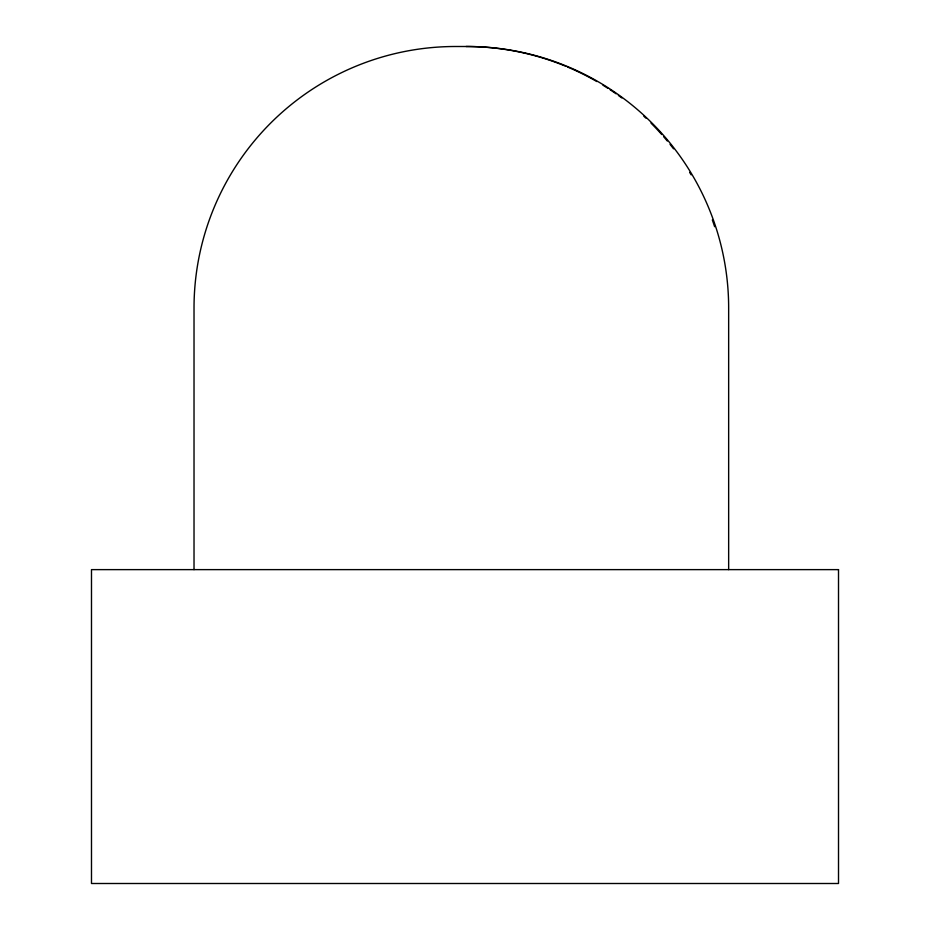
<?xml version="1.0" encoding="UTF-8"?>
<svg xmlns="http://www.w3.org/2000/svg" width="930" height="930" viewBox="0 0 930 930"><rect width="100%" height="100%" fill="white"/><g stroke="black" fill="none" stroke-linecap="round" stroke-linejoin="round"><path stroke-width="1.4" d="M728.655 569.625L728.655 308.062A261.562 261.562 0 0 0 467.093 46.5L455.584 46.5A261.562 261.562 0 0 0 194.021 308.062L194.021 569.625M466.046 46.5A261.562 261.562 0 0 1 566.138 66.414M567.451 66.96A261.562 261.562 0 0 1 596.827 81.538M602.942 85.188A261.562 261.562 0 0 1 607.778 88.234M610.173 89.791A261.562 261.562 0 0 1 616.079 93.802M618.404 95.453A261.562 261.562 0 0 1 621.868 97.976M643.816 116.192A261.562 261.562 0 0 1 645.897 118.145M651 123.109A261.562 261.562 0 0 1 661.753 134.536M663.636 136.675A261.562 261.562 0 0 1 667.333 141.035M670.042 144.348A261.562 261.562 0 0 1 673.553 148.835M689.665 172.376A261.562 261.562 0 0 1 691.13 174.828M712.322 219.945A261.562 261.562 0 0 1 714.635 226.699M838.511 569.625L91.489 569.625L91.489 883.5L838.511 883.5L838.511 569.625"/></g></svg>
